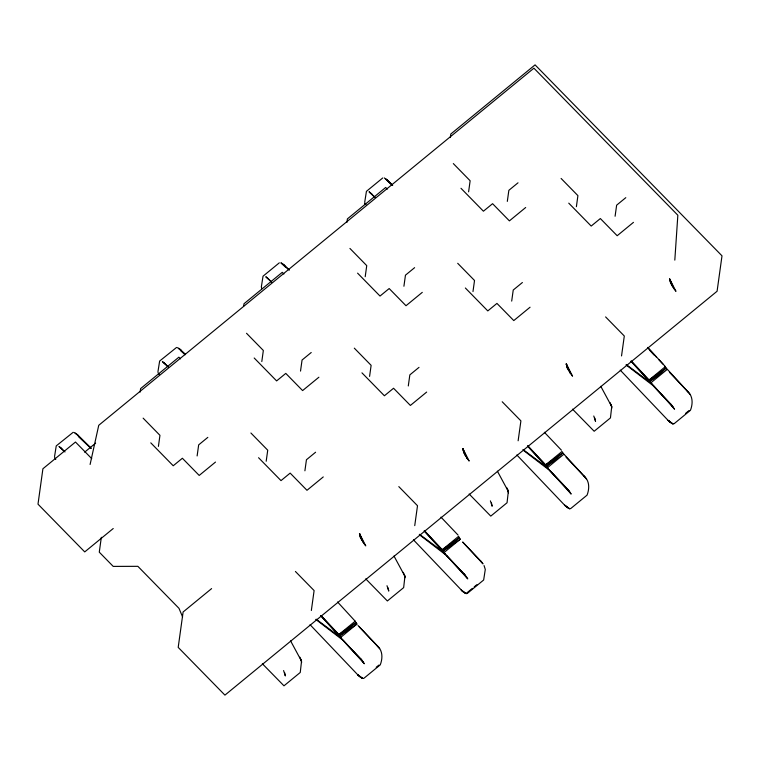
<?xml version="1.0" encoding="UTF-8"?>
<svg xmlns="http://www.w3.org/2000/svg" width="760" height="760" viewBox="0 0 760 760"><rect width="100%" height="100%" fill="white"/><g stroke="black" fill="none" stroke-linecap="round" stroke-linejoin="round"><path stroke-width="1.14" d="M674.813 260.12L677.844 215.222L533.909 68.181L98.743 425.296L90.098 464.474M54.558 456.513L56.24 445.901L73.169 432.298M101.337 537.282L99.275 552.159L113.212 566.399L137.864 566.323L178.989 608.332L182.6 616.949M140.125 392.103L140.609 388.588L178.875 357.181L180.5 358.844M157.957 371.659L159.638 361.048L176.567 347.444M158.412 446.395L159.952 435.328L143.127 418.142M197.125 455.943L198.664 444.885L207.822 437.37M243.684 306.071L244.008 303.734L282.273 272.327L283.898 273.99M261.81 361.541L263.34 350.474L246.525 333.288M266.19 461.253L267.729 450.195L250.905 433.01M300.523 371.099L302.062 360.031L311.22 352.516M304.902 470.81L306.441 459.743L315.599 452.228M346.921 222.395L347.405 218.88L385.671 187.473L387.296 189.136M364.752 201.951L366.434 191.339L382.717 177.973M290.595 640.889L301.54 661.162L300.257 672.467L283.974 685.824L262.352 663.727M311.344 610.489L314.108 590.577L295.412 571.472M365.209 276.688L366.738 265.62L349.923 248.434M369.588 376.399L371.127 365.341L354.302 348.156M403.921 286.245L405.46 275.177L414.618 267.662M408.3 385.956L409.839 374.889L418.998 367.374M450.319 137.541L450.803 134.026L535.068 64.876L722 255.835L717.088 291.241L224.931 695.125L178.201 647.387L183.112 611.981L211.603 588.601M393.993 556.035L404.938 576.308L403.655 587.613L387.372 600.97L365.75 578.873M414.741 525.635L417.506 505.723L398.81 486.618M468.606 191.833L470.136 180.766L453.321 163.581M472.986 291.545L474.525 280.488L457.7 263.302M507.319 201.391L508.858 190.323L518.016 182.809M511.698 301.102L513.237 290.035L522.395 282.52M497.392 471.181L508.336 491.454L507.053 502.759L490.77 516.116L469.148 494.019M518.139 440.781L520.904 420.869L502.208 401.764M576.384 206.691L577.913 195.633L561.098 178.448M615.096 216.248L616.635 205.181L625.793 197.666M600.789 386.327L611.733 406.6L610.451 417.905L594.168 431.262L572.536 409.165M621.538 355.927L624.302 336.015L605.606 316.91M279.319 262.827L263.036 276.194L261.354 286.805L261.734 288.885M84.645 452.162L95.646 443.127M113.23 528.523L84.73 551.903L38 504.165L42.911 468.758L75.478 442.035L91.732 458.641M215.488 462.07L199.206 475.437L182.381 458.251L173.223 465.766L150.784 442.852M318.887 377.216L302.603 390.583L285.779 373.397L276.621 380.912L254.182 357.998M422.284 292.363L406.001 305.729L389.177 288.543L380.019 296.058L357.58 273.144M525.683 207.508L509.399 220.875L492.575 203.689L483.417 211.204L460.978 188.29M323.266 476.928L306.983 490.295L290.159 473.109L281 480.624L258.562 457.71M426.664 392.074L410.381 405.441L393.556 388.255L384.398 395.77L361.959 372.856M530.062 307.22L513.779 320.587L496.954 303.401L487.796 310.916L465.358 288.002M633.46 222.366L617.177 235.733L600.352 218.548L591.194 226.062L568.755 203.148M337.573 601.986L355.186 621.195L338.903 634.553L341.762 638.875L364.363 663.755L360.696 658.844L342.978 640.233L315.903 619.514M321.109 615.933L339.673 635.958L355.955 622.592L355.186 621.195M424.507 531.078L443.07 551.105L459.353 537.738L458.584 536.341L442.301 549.698L445.16 554.021L467.761 578.901L464.094 573.99L446.376 555.38L419.301 534.66M527.906 446.224L546.468 466.25L562.751 452.884L561.982 451.487L545.699 464.844L548.558 469.167L571.159 494.057L567.492 489.136L549.774 470.526L523.63 450.519M626.097 364.952L653.172 385.671L670.89 404.282L674.557 409.203L649.866 381.397L666.149 368.04L664.534 366.291M321.128 615.609L338.903 634.553L355.955 622.592L356.924 624.055L340.641 637.422L316.141 619.172M424.526 530.755L442.301 549.698L459.353 537.738L460.322 539.201L444.039 552.567L419.539 534.318M376.209 667.28L378.926 665.057M413.449 539.837L462.612 591.365L466.041 593.56L472.378 588.364M474.183 586.881L476.9 584.658M685.501 413.459L689.12 410.495M363.974 678.224L380.256 664.857C382.85 658.131 382.812 650.37 376.979 645.487L358.045 625.508M467.372 593.37L483.654 580.003L485.288 569.43L484.044 565.544M570.769 508.516L587.053 495.149C589.646 488.423 589.608 480.662 583.775 475.779L562.751 452.884L545.699 464.844L527.924 445.901M674.167 423.662L690.45 410.295C693.044 403.57 693.006 395.808 687.173 390.925L666.149 368.04L649.097 379.99L631.322 361.048M631.303 361.37L649.866 381.397L667.119 369.493L650.836 382.859L626.335 364.61M546.468 466.25L563.721 454.347L547.438 467.713L522.937 449.464M443.07 551.105L460.322 539.201M339.673 635.958L356.924 624.055M673.626 423.938L671.831 423.434L668.116 420.403L620.245 370.13M570.228 508.792L568.433 508.288L564.718 505.257L516.847 454.983M466.83 593.636L465.034 593.142L461.32 590.111L466.041 593.56M363.432 678.49L361.637 677.996L357.922 674.966L310.051 624.692M384.303 177.925L392.312 184.822M288.914 269.676L280.905 262.779L285.931 267.529M177.507 347.633L185.516 354.53M74.109 432.487L78.061 435.356L91.038 448.248M374.148 196.688L369.198 191.891L375.212 197.381M268.574 279.015L265.8 276.745L271.814 282.235M165.177 363.869L162.402 361.599L168.416 367.089M61.779 448.723L59.005 446.452L65.018 451.943M668.116 420.403L672.837 423.852L668.116 420.403L670.672 422.683M564.718 505.257L569.439 508.706L564.718 505.257L567.274 507.537M357.922 674.966L362.644 678.414L357.922 674.966L360.477 677.245M385.481 178.524L388.255 180.794M369.198 191.891L371.972 194.161M282.084 263.378L284.858 265.648M178.685 348.232L181.459 350.502M75.287 433.086L78.061 435.356M461.32 590.111L463.875 592.392M386.812 180.3L391.846 185.05M180.861 350.797L185.05 354.758M78.299 436.449L90.877 448.324M386.83 179.502L392.692 185.288M283.433 264.356L289.294 270.142M267.149 277.723L271.339 281.856M180.034 349.21L185.06 354.169M163.751 362.577L167.941 366.709M76.636 434.065L90.877 448.115M60.353 447.431L64.543 451.563M647.767 347.424L665.38 366.633L649.097 379.99L649.866 381.397M544.369 432.278L561.44 450.214M440.971 517.133L458.042 535.059M480.377 560.633L462.659 542.022L483.008 563.882L480.377 560.633L481.764 562.21M669.456 372.315L688.56 392.502M653.172 385.671L672.277 405.859M566.058 457.168L585.162 477.356M549.774 470.526L568.879 490.713M446.376 555.38L465.481 575.567M359.262 626.876L378.366 647.064M342.978 640.233L362.083 660.421M647.606 347.681L656.488 357.162M658.91 359.746L662.957 364.049M650.009 350.616L654.037 354.977M630.923 361.209L651.957 384.313M527.525 446.063L548.558 469.167M424.127 530.917L445.16 554.021M320.729 615.771L341.762 638.875M687.173 390.925L689.804 394.174M670.89 404.282L673.521 407.541M583.775 475.779L586.406 479.028M567.492 489.136L570.123 492.394M464.094 573.99L466.726 577.248M376.979 645.487L379.61 648.736M360.696 658.844L363.327 662.093M673.825 288.543L675.953 291.327L669.693 279.062L670.69 283.128L673.825 288.543L669.693 279.062L670.69 283.128M570.428 373.397L572.556 376.181L566.295 363.916L567.292 367.983L570.428 373.397L566.295 363.916L567.292 367.983M467.029 458.251L469.158 461.035L462.897 448.77L463.894 452.837L467.029 458.251L462.897 448.77L463.894 452.837M363.631 543.106L365.759 545.889L359.499 533.625L360.497 537.69L363.631 543.106L359.499 533.625L360.497 537.69M365.987 204.725L364.8 202.863L365.132 204.031M158.004 372.571L159.163 374.575M54.606 457.425L55.765 459.43M610.071 402.638L611.733 406.6M593.788 416.005L595.545 421.373L594.852 418.133M506.673 487.492L508.336 491.454M490.39 500.859L492.147 506.226L491.454 502.987M403.275 572.346L404.938 576.308M386.992 585.713L388.749 591.081L388.056 587.841M299.877 657.2L301.54 661.162M283.594 670.567L285.351 675.934L284.658 672.695M669.693 279.062L672.03 285.75M566.295 363.916L568.632 370.604M462.897 448.77L465.234 455.458M359.499 533.625L361.836 540.312M611.135 404.776L611.828 408.006M507.737 489.63L508.431 492.86M404.339 574.484L405.033 577.714M300.941 659.338L301.635 662.568"/></g></svg>
